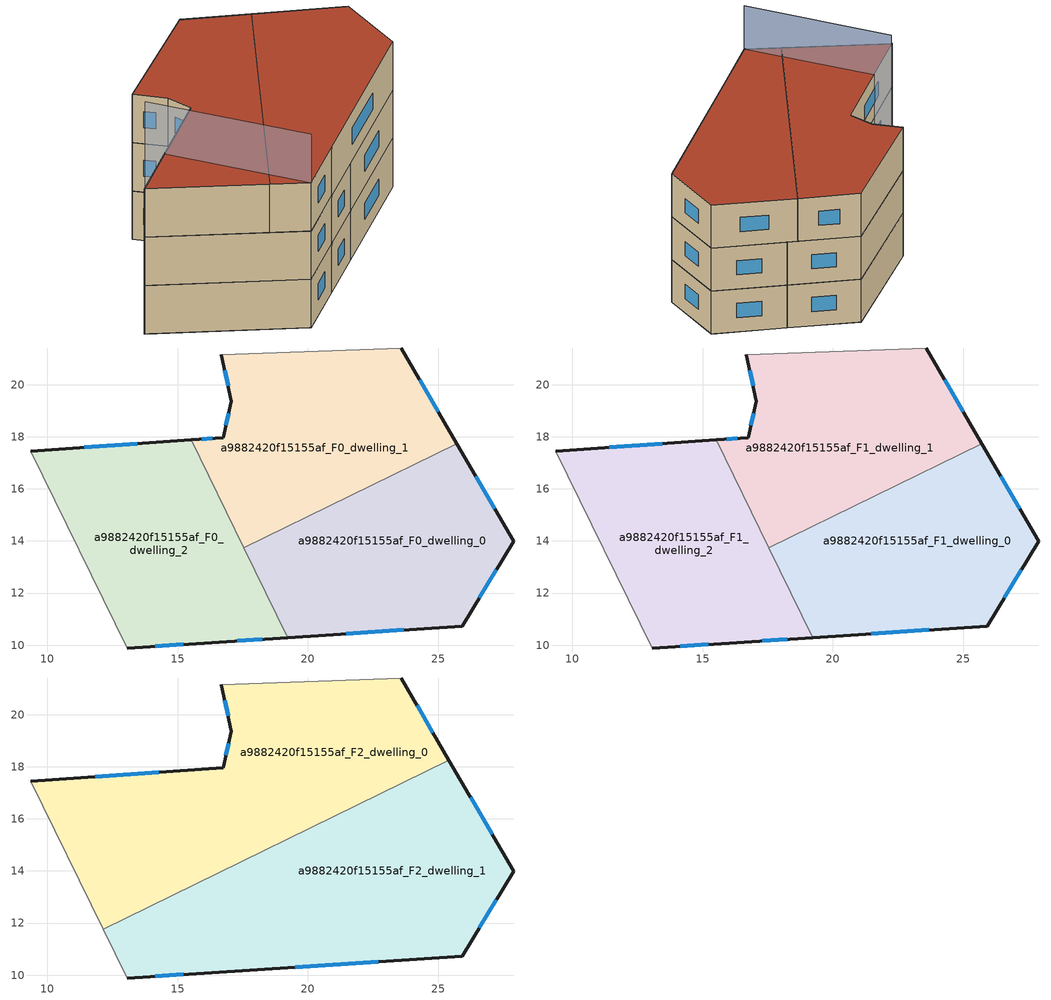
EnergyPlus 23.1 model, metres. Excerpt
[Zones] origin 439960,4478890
a9882420f15155af_F0_dwelling_0
 floor ground (EU_floor_Construction): 25.92,10.73 27.91,13.99 25.72,17.74 17.55,13.74 19.23,10.29 z0
 wall outside (EU_wall_Construction): 25.72,17.74 27.91,13.99 25.92,10.73 19.23,10.29 z0:3
 wall to a9882420f15155af_F0_dwelling_1 (EU_wall_Construction): 17.55,13.74 25.72,17.74 z0:3
 wall to a9882420f15155af_F0_dwelling_2 (EU_wall_Construction): 19.23,10.29 17.55,13.74 z0:3
 window (EU_Window_Construction): 23.68,10.59 21.47,10.44 / 26.45,16.48 27.18,15.24 / 27.24,12.9 26.58,11.82 z1:2
a9882420f15155af_F0_dwelling_1
 floor ground (EU_floor_Construction): 25.72,17.74 23.58,21.41 16.69,21.15 17.07,19.37 16.75,17.97 15.52,17.88 17.55,13.74 z0
 wall outside (EU_wall_Construction): 23.58,21.41 25.72,17.74 / 15.52,17.88 16.75,17.97 17.07,19.37 16.69,21.15 z0:3
 wall adiabatic (EU_wall_Construction): 16.69,21.15 23.58,21.41 z0:3
 wall to a9882420f15155af_F0_dwelling_2 (EU_wall_Construction): 17.55,13.74 15.52,17.88 z0:3
 window (EU_Window_Construction): 24.3,20.18 25.01,18.96 / 15.93,17.91 16.34,17.94 / 16.86,18.44 16.96,18.9 / 16.94,19.97 16.81,20.56 z1:2
a9882420f15155af_F0_dwelling_2
 floor ground (EU_floor_Construction): 19.23,10.29 15.52,17.88 9.36,17.45 13.07,9.89 16.31,10.1 z0
 wall outside (EU_wall_Construction): 9.36,17.45 15.52,17.88 / 19.23,10.29 16.31,10.1 13.07,9.89 z0:3
 wall adiabatic (EU_wall_Construction): 13.07,9.89 9.36,17.45 z0:3
 window (EU_Window_Construction): 15.23,10.03 14.15,9.96 / 11.42,17.59 13.46,17.73 / 18.25,10.23 17.29,10.16 z1:2
a9882420f15155af_F1_dwelling_0
 floor to a9882420f15155af_F0_dwelling_0 (EU_floor_Construction): 25.92,10.73 27.91,13.99 25.72,17.74 17.55,13.74 19.23,10.29 z3
 wall outside (EU_wall_Construction): 25.72,17.74 27.91,13.99 25.92,10.73 19.23,10.29 z3:6
 wall to a9882420f15155af_F1_dwelling_1 (EU_wall_Construction): 17.55,13.74 25.72,17.74 z3:6
 wall to a9882420f15155af_F1_dwelling_2 (EU_wall_Construction): 19.23,10.29 17.55,13.74 z3:6
 window (EU_Window_Construction): 23.68,10.59 21.47,10.44 / 26.45,16.48 27.18,15.24 / 27.24,12.9 26.58,11.82 z4:5
a9882420f15155af_F1_dwelling_1
 floor to a9882420f15155af_F0_dwelling_1 (EU_floor_Construction): 25.72,17.74 23.58,21.41 16.69,21.15 17.07,19.37 16.75,17.97 15.52,17.88 17.55,13.74 z3
 wall outside (EU_wall_Construction): 23.58,21.41 25.72,17.74 / 15.52,17.88 16.75,17.97 17.07,19.37 16.69,21.15 z3:6
 wall adiabatic (EU_wall_Construction): 16.69,21.15 23.58,21.41 z3:6
 wall to a9882420f15155af_F1_dwelling_2 (EU_wall_Construction): 17.55,13.74 15.52,17.88 z3:6
 window (EU_Window_Construction): 24.3,20.18 25.01,18.96 / 15.93,17.91 16.34,17.94 / 16.86,18.44 16.96,18.9 / 16.94,19.97 16.81,20.56 z4:5
a9882420f15155af_F1_dwelling_2
 floor to a9882420f15155af_F0_dwelling_2 (EU_floor_Construction): 19.23,10.29 15.52,17.88 9.36,17.45 13.07,9.89 16.31,10.1 z3
 wall outside (EU_wall_Construction): 9.36,17.45 15.52,17.88 / 19.23,10.29 16.31,10.1 13.07,9.89 z3:6
 wall adiabatic (EU_wall_Construction): 13.07,9.89 9.36,17.45 z3:6
 window (EU_Window_Construction): 15.23,10.03 14.15,9.96 / 11.42,17.59 13.46,17.73 / 18.25,10.23 17.29,10.16 z4:5
a9882420f15155af_F2_dwelling_0
 floor to a9882420f15155af_F1_dwelling_1 (EU_floor_Construction): 25.42,18.26 23.58,21.41 16.69,21.15 17.07,19.37 16.75,17.97 15.52,17.88 17.28,14.28 z6
 floor to a9882420f15155af_F1_dwelling_2 (EU_floor_Construction): 17.28,14.28 15.52,17.88 9.36,17.45 12.15,11.76 z6
 wall outside (EU_wall_Construction): 23.58,21.41 25.42,18.26 / 9.36,17.45 16.75,17.97 17.07,19.37 16.69,21.15 z6:9
 wall to a9882420f15155af_F2_dwelling_1 (EU_wall_Construction): 25.42,18.26 12.15,11.76 z6:9
 wall adiabatic (EU_wall_Construction): 12.15,11.76 9.36,17.45 / 16.69,21.15 23.58,21.41 z6:9
 window (EU_Window_Construction): 24.2,20.35 24.8,19.31 / 11.83,17.62 14.28,17.79 / 16.86,18.44 16.96,18.9 / 16.94,19.97 16.81,20.56 z7:8
 roof outside (EU_roof_Construction): 23.58,21.41 25.42,18.26 12.15,11.76 9.36,17.45 16.75,17.97 17.07,19.37 16.69,21.15 z9
a9882420f15155af_F2_dwelling_1
 floor to a9882420f15155af_F1_dwelling_0 (EU_floor_Construction): 25.92,10.73 27.91,13.99 25.72,17.74 17.55,13.74 19.23,10.29 z6
 floor to a9882420f15155af_F1_dwelling_1 (EU_floor_Construction): 25.72,17.74 25.42,18.26 17.28,14.28 17.55,13.74 z6
 floor to a9882420f15155af_F1_dwelling_2 (EU_floor_Construction): 19.23,10.29 17.28,14.28 12.15,11.76 13.07,9.89 16.31,10.1 z6
 wall outside (EU_wall_Construction): 25.42,18.26 27.91,13.99 25.92,10.73 16.31,10.1 13.07,9.89 z6:9
 wall adiabatic (EU_wall_Construction): 13.07,9.89 12.15,11.76 z6:9
 window (EU_Window_Construction): 26.25,16.83 27.07,15.42 / 27.24,12.9 26.58,11.82 / 22.71,10.52 19.52,10.31 / 15.23,10.03 14.15,9.96 z7:8
 roof outside (EU_roof_Construction): 25.42,18.26 27.91,13.99 25.92,10.73 16.31,10.1 13.07,9.89 12.15,11.76 z9
shading: 12.5,18.69 13.07,9.89 z0:12
[Building]
EU S2 Campaign: North Axis=0; Terrain=City; Solar Distribution=FullExterior
[Site:Location]
Madrid: Latitude=40.5; Longitude=-3.5; Time Zone=1; Elevation=609
[SizingPeriod:WeatherFileDays]
AnnualSizingPeriod: Begin Month=1; Begin Day of Month=1; End Month=12; End Day of Month=31; Day of Week for Start Day=Monday; Use Weather File Daylight Saving Period=No; Use Weather File Rain and Snow Indicators=No
[MATERIAL]
EU_InternalMass_Material: Roughness=MediumRough; Thickness=0.1; Conductivity=1; Density=1800; Specific Heat=900; Thermal Absorptance=0.9; Solar Absorptance=0.7; Visible Absorptance=0.7
[MATERIAL:NOMASS] Roughness=MediumRough; Thermal Absorptance=0.9; Solar Absorptance=0.7; Visible Absorptance=0.7
Name | Thermal Resistance
EU_wall_NoMass | 0.459673
EU_roof_NoMass | 0.495815
EU_floor_NoMass | 0.788942
[WINDOWMATERIAL:SIMPLEGLAZINGSYSTEM]
EU_Window_SimpleGlazing: UFactor=4.26103; Solar Heat Gain Coefficient=0.85; Visible Transmittance=0.85
[CONSTRUCTION]
EU_wall_Construction: EU_wall_NoMass
EU_roof_Construction: EU_roof_NoMass
EU_floor_Construction: EU_floor_NoMass
EU_InternalMass_Construction: EU_InternalMass_Material
EU_Window_Construction: EU_Window_SimpleGlazing
[ZONE] Type=1; Multiplier=1; Ceiling Height=autocalculate; Floor Area=autocalculate; Part of Total Floor Area=Yes
Name | Volume
a9882420f15155af_F0_dwelling_0; a9882420f15155af_F1_dwelling_0 | 144.568
a9882420f15155af_F2_dwelling_0 | 216.856
a9882420f15155af_F0_dwelling_1; a9882420f15155af_F1_dwelling_1 | 144.566
a9882420f15155af_F2_dwelling_1 | 216.846
a9882420f15155af_F0_dwelling_2; a9882420f15155af_F1_dwelling_2 | 144.551
[INTERNALMASS] Construction=EU_InternalMass_Construction
Name | Zone or ZoneList | Surface Area
a9882420f15155af_F0_dwelling_0_EU_InternalMass | a9882420f15155af_F0_dwelling_0 | 48.1903
a9882420f15155af_F0_dwelling_1_EU_InternalMass | a9882420f15155af_F0_dwelling_1 | 48.1887
a9882420f15155af_F0_dwelling_2_EU_InternalMass | a9882420f15155af_F0_dwelling_2 | 48.1839
a9882420f15155af_F1_dwelling_0_EU_InternalMass | a9882420f15155af_F1_dwelling_0 | 48.1903
a9882420f15155af_F1_dwelling_1_EU_InternalMass | a9882420f15155af_F1_dwelling_1 | 48.1887
a9882420f15155af_F1_dwelling_2_EU_InternalMass | a9882420f15155af_F1_dwelling_2 | 48.1839
a9882420f15155af_F2_dwelling_0_EU_InternalMass | a9882420f15155af_F2_dwelling_0 | 72.2855
a9882420f15155af_F2_dwelling_1_EU_InternalMass | a9882420f15155af_F2_dwelling_1 | 72.282
[OTHEREQUIPMENT] Fuel Type=Electricity; Design Level Calculation Method=Watts/Area; Power per Zone Floor Area=1; Fraction Latent=0; Fraction Radiant=0; Fraction Lost=0; Carbon Dioxide Generation Rate=0; EndUse Subcategory=EU_Step8_InternalGains
Name | Zone or ZoneList or Space or SpaceList | Schedule
EU_Step8_InternalGain_a9882420f15155af_F0_dwelling_0_f000 | a9882420f15155af_F0_dwelling_0 | EU_Step8_GainSchedule_a9882420f15155af_F0_dwelling_0_f000
EU_Step8_InternalGain_a9882420f15155af_F0_dwelling_1_f000 | a9882420f15155af_F0_dwelling_1 | EU_Step8_GainSchedule_a9882420f15155af_F0_dwelling_1_f000
EU_Step8_InternalGain_a9882420f15155af_F0_dwelling_2_f000 | a9882420f15155af_F0_dwelling_2 | EU_Step8_GainSchedule_a9882420f15155af_F0_dwelling_2_f000
EU_Step8_InternalGain_a9882420f15155af_F1_dwelling_0_f000 | a9882420f15155af_F1_dwelling_0 | EU_Step8_GainSchedule_a9882420f15155af_F1_dwelling_0_f000
EU_Step8_InternalGain_a9882420f15155af_F1_dwelling_1_f000 | a9882420f15155af_F1_dwelling_1 | EU_Step8_GainSchedule_a9882420f15155af_F1_dwelling_1_f000
EU_Step8_InternalGain_a9882420f15155af_F1_dwelling_2_f000 | a9882420f15155af_F1_dwelling_2 | EU_Step8_GainSchedule_a9882420f15155af_F1_dwelling_2_f000
EU_Step8_InternalGain_a9882420f15155af_F2_dwelling_0_f000 | a9882420f15155af_F2_dwelling_0 | EU_Step8_GainSchedule_a9882420f15155af_F2_dwelling_0_f000
EU_Step8_InternalGain_a9882420f15155af_F2_dwelling_1_f000 | a9882420f15155af_F2_dwelling_1 | EU_Step8_GainSchedule_a9882420f15155af_F2_dwelling_1_f000
[ZONEVENTILATION:DESIGNFLOWRATE] Schedule=EU_AlwaysOn; Design Flow Rate Calculation Method=AirChanges/Hour; Air Changes per Hour=0.719161; Ventilation Type=Natural; Fan Pressure Rise=0; Fan Total Efficiency=1; Constant Term Coefficient=1; Temperature Term Coefficient=0; Velocity Term Coefficient=0; Velocity Squared Term Coefficient=0; Minimum Indoor Temperature=-100; Maximum Indoor Temperature=100; Delta Temperature=-100; Minimum Outdoor Temperature=-100; Maximum Outdoor Temperature=100; Maximum Wind Speed=40
Name | Zone or ZoneList or Space or SpaceList
EU_ConstantAir_a9882420f15155af_F0_dwelling_0 | a9882420f15155af_F0_dwelling_0
EU_ConstantAir_a9882420f15155af_F0_dwelling_1 | a9882420f15155af_F0_dwelling_1
EU_ConstantAir_a9882420f15155af_F0_dwelling_2 | a9882420f15155af_F0_dwelling_2
EU_ConstantAir_a9882420f15155af_F1_dwelling_0 | a9882420f15155af_F1_dwelling_0
EU_ConstantAir_a9882420f15155af_F1_dwelling_1 | a9882420f15155af_F1_dwelling_1
EU_ConstantAir_a9882420f15155af_F1_dwelling_2 | a9882420f15155af_F1_dwelling_2
EU_ConstantAir_a9882420f15155af_F2_dwelling_0 | a9882420f15155af_F2_dwelling_0
EU_ConstantAir_a9882420f15155af_F2_dwelling_1 | a9882420f15155af_F2_dwelling_1
[HVACTEMPLATE:THERMOSTAT] Constant Heating Setpoint=20; Constant Cooling Setpoint=50
EU_HeatOnly_a9882420f15155af_F0_dwelling_0; EU_HeatOnly_a9882420f15155af_F0_dwelling_1; EU_HeatOnly_a9882420f15155af_F0_dwelling_2; EU_HeatOnly_a9882420f15155af_F1_dwelling_0; EU_HeatOnly_a9882420f15155af_F1_dwelling_1; EU_HeatOnly_a9882420f15155af_F1_dwelling_2; EU_HeatOnly_a9882420f15155af_F2_dwelling_0; EU_HeatOnly_a9882420f15155af_F2_dwelling_1
[HVACTEMPLATE:ZONE:IDEALLOADSAIRSYSTEM] System Availability Schedule=EU_AlwaysOn; Maximum Heating Supply Air Temperature=50; Minimum Cooling Supply Air Temperature=13; Maximum Heating Supply Air Humidity Ratio=0.0156; Minimum Cooling Supply Air Humidity Ratio=0.0077; Heating Limit=NoLimit; Cooling Limit=NoLimit; Heating Availability Schedule=EU_AlwaysOn; Cooling Availability Schedule=EU_CoolingOff; Dehumidification Control Type=ConstantSensibleHeatRatio; Cooling Sensible Heat Ratio=0.7; Dehumidification Setpoint=60; Humidification Control Type=None; Humidification Setpoint=30; Outdoor Air Method=None; Outdoor Air Flow Rate per Person=0.00944; Outdoor Air Flow Rate per Zone Floor Area=0; Outdoor Air Flow Rate per Zone=0; Demand Controlled Ventilation Type=None; Outdoor Air Economizer Type=NoEconomizer; Heat Recovery Type=None; Sensible Heat Recovery Effectiveness=0.7; Latent Heat Recovery Effectiveness=0.65
Name | Template Thermostat
a9882420f15155af_F0_dwelling_0 | EU_HeatOnly_a9882420f15155af_F0_dwelling_0
a9882420f15155af_F0_dwelling_1 | EU_HeatOnly_a9882420f15155af_F0_dwelling_1
a9882420f15155af_F0_dwelling_2 | EU_HeatOnly_a9882420f15155af_F0_dwelling_2
a9882420f15155af_F1_dwelling_0 | EU_HeatOnly_a9882420f15155af_F1_dwelling_0
a9882420f15155af_F1_dwelling_1 | EU_HeatOnly_a9882420f15155af_F1_dwelling_1
a9882420f15155af_F1_dwelling_2 | EU_HeatOnly_a9882420f15155af_F1_dwelling_2
a9882420f15155af_F2_dwelling_0 | EU_HeatOnly_a9882420f15155af_F2_dwelling_0
a9882420f15155af_F2_dwelling_1 | EU_HeatOnly_a9882420f15155af_F2_dwelling_1
[SIZING:ZONE] Zone Cooling Design Supply Air Temperature Input Method=SupplyAirTemperature; Zone Cooling Design Supply Air Temperature=13; Zone Heating Design Supply Air Temperature Input Method=SupplyAirTemperature; Zone Heating Design Supply Air Temperature=50; Zone Cooling Design Supply Air Humidity Ratio=0.008; Zone Heating Design Supply Air Humidity Ratio=0.008; Cooling Design Air Flow Method=DesignDay; Cooling Design Air Flow Rate=0; Cooling Minimum Air Flow per Zone Floor Area=0.000762; Cooling Minimum Air Flow=0; Cooling Minimum Air Flow Fraction=0.2; Heating Design Air Flow Method=DesignDay; Heating Design Air Flow Rate=0; Heating Maximum Air Flow per Zone Floor Area=0.002032; Heating Maximum Air Flow=0.141576; Heating Maximum Air Flow Fraction=0.3; Account for Dedicated Outdoor Air System=No; Dedicated Outdoor Air System Control Strategy=NeutralSupplyAir; Dedicated Outdoor Air Low Setpoint Temperature for Design=autosize; Dedicated Outdoor Air High Setpoint Temperature for Design=autosize; Zone Load Sizing Method=Sensible Load Only No Latent Load; Zone Latent Cooling Design Supply Air Humidity Ratio Input Method=HumidityRatioDifference; Zone Cooling Design Supply Air Humidity Ratio Difference=0.005; Zone Latent Heating Design Supply Air Humidity Ratio Input Method=HumidityRatioDifference; Zone Humidification Design Supply Air Humidity Ratio Difference=0.005
a9882420f15155af_F0_dwelling_0; a9882420f15155af_F0_dwelling_1; a9882420f15155af_F0_dwelling_2; a9882420f15155af_F1_dwelling_0; a9882420f15155af_F1_dwelling_1; a9882420f15155af_F1_dwelling_2; a9882420f15155af_F2_dwelling_0; a9882420f15155af_F2_dwelling_1
[SCHEDULE:CONSTANT]
Name | Hourly Value
EU_AlwaysOn | 1
EU_CoolingOff | 0
[SCHEDULE:FILE] Column Number=1; Rows to Skip at Top=0; Number of Hours of Data=8760; Column Separator=Comma; Interpolate to Timestep=No; Minutes per Item=60; Adjust Schedule for Daylight Savings=Yes
Name | File
EU_Step8_GainSchedule_a9882420f15155af_F0_dwelling_0_f000 | ../../schedules/a9882420f15155af/a9882420f15155af_F0_dwelling_0_f000_gain.csv
EU_Step8_GainSchedule_a9882420f15155af_F0_dwelling_1_f000 | ../../schedules/a9882420f15155af/a9882420f15155af_F0_dwelling_1_f000_gain.csv
EU_Step8_GainSchedule_a9882420f15155af_F0_dwelling_2_f000 | ../../schedules/a9882420f15155af/a9882420f15155af_F0_dwelling_2_f000_gain.csv
EU_Step8_GainSchedule_a9882420f15155af_F1_dwelling_0_f000 | ../../schedules/a9882420f15155af/a9882420f15155af_F1_dwelling_0_f000_gain.csv
EU_Step8_GainSchedule_a9882420f15155af_F1_dwelling_1_f000 | ../../schedules/a9882420f15155af/a9882420f15155af_F1_dwelling_1_f000_gain.csv
EU_Step8_GainSchedule_a9882420f15155af_F1_dwelling_2_f000 | ../../schedules/a9882420f15155af/a9882420f15155af_F1_dwelling_2_f000_gain.csv
EU_Step8_GainSchedule_a9882420f15155af_F2_dwelling_0_f000 | ../../schedules/a9882420f15155af/a9882420f15155af_F2_dwelling_0_f000_gain.csv
EU_Step8_GainSchedule_a9882420f15155af_F2_dwelling_1_f000 | ../../schedules/a9882420f15155af/a9882420f15155af_F2_dwelling_1_f000_gain.csv
